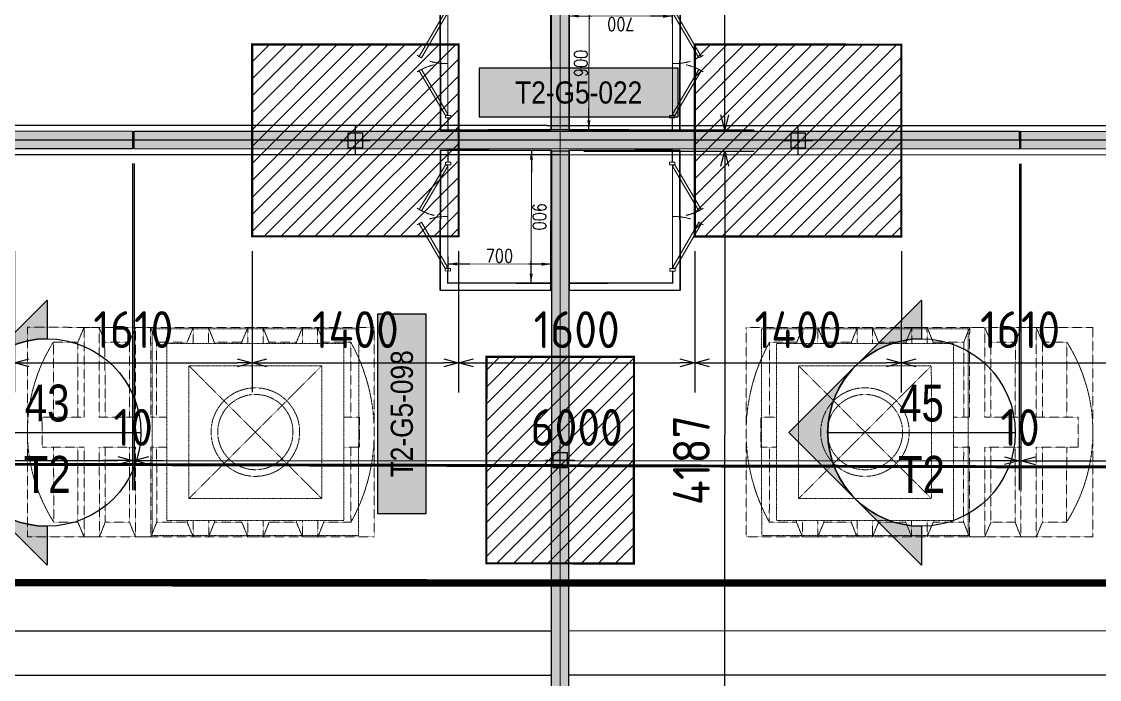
# Model space of a CAD drawing. Header units: centimetres. Extents: x -6122352 to 4157695, y -1694241 to 1947892.
# Drawn here: x 170856 to 178161, y -178435 to -173976 of the extents above; entities that cross this region are included whole.
import ezdxf
from ezdxf.enums import TextEntityAlignment as Align
from ezdxf.xclip import XClip

# ---------------------------------------------------------------- set-up
doc = ezdxf.new("R2010")
doc.units = ezdxf.units.CM
doc.header["$MEASUREMENT"] = 0
doc.header["$XCLIPFRAME"] = 2
doc.header["$PDMODE"] = 66
doc.header["$PDSIZE"] = 100
for name, pattern in [('HIDDEN', [0.375, 0.25, -0.125]), ('LTH-4G-M-XR-GROUND FLOOR PLAN$0$HIDDEN2', [0.1875, 0.125, -0.0625]), ('XR-AR-END-SETTING OUT PLAN$0$23261-XR-AR-SI-GF$0$HIDDEN', [0.375, 0.25, -0.125])]:
    doc.linetypes.add(name, pattern=pattern)
for name, color, linetype in [('00-MI-DIM', 7, 'Continuous'), ('23585-XR-AR-BOUNDARY WALLS AND SETBACKS$0$setback', 7, 'XR-AR-END-SETTING OUT PLAN$0$23261-XR-AR-SI-GF$0$HIDDEN'), ('@MI-FOOTINGS', 7, 'Continuous'), ('@MI-MEP', 7, 'Continuous'), ('@MI-REF LAYER', 7, 'Continuous'), ('@MI-TYPE-02', 6, 'Continuous'), ('A-GLASS HATCH', 7, 'Continuous'), ('B_TH_6', 7, 'Continuous'), ('CTECH-Text 2.5mm', 2, 'Continuous'), ('PANEL-TAGS', 7, 'Continuous'), ('VD-WS-WATER TANK', 7, 'Continuous'), ('XR-AR-MID-SETTING OUT FOR MASTER$0$23585-XR-AR-MID-GROUND FLOOR$0$A-Flor-Strs', 1, 'Continuous')]:
    doc.layers.add(name, color=color, linetype=linetype)
doc.layers.add('08-Compound Wall-2', color=6, linetype='Continuous', lineweight=25, true_color=0xff00ff)
for name, color, linetype, lineweight in [('23585-XR-AR-102-8P-GF$0$A-FLOR-XREF', 8, 'Continuous', 9), ('23585-XR-AR-DAMAC PLOT LIMITS$0$1-Mid units', 41, 'Continuous', 5), ('A-ANNO-TEXT', 3, 'Continuous', 25), ('LTH-4G-M-XR-GROUND FLOOR PLAN$0$1717 X Water Tank Location_5B$0$00 Line 2', 6, 'Continuous', 13), ('ZAT_WALL PANEL', 3, 'Continuous', 30)]:
    doc.layers.add(name, color=color, linetype=linetype, lineweight=lineweight)
doc.layers.add('LTH-4G-M-XR-GROUND FLOOR PLAN$0$PDF_Geometry', color=7, linetype='Continuous', true_color=0xcccccc)
doc.styles.add('Arial Narrow', font='ARIALN.TTF', dxfattribs={"width": 0.95, "height": 500})
doc.styles.add('DIMTEXT', font='romans.shx', dxfattribs={"width": 0.8})
doc.styles.add('PANELTAG_STYLE', font='arial.ttf')
doc.styles.add('Schueco-BEMSTIL', font='isocpeur.ttf', dxfattribs={"width": 0.9})
doc.dimstyles.new('DIM-25', dxfattribs={"dimscale": 25, "dimtxt": 2.5, "dimasz": 2.5, "dimexe": 1.25, "dimexo": 0.625, "dimgap": 1, "dimtad": 1, "dimdec": 0, "dimdsep": 46, "dimtxsty": 'DIMTEXT', "dimblk": 'AROW', "dimcen": 2.5, "dimse1": 1, "dimse2": 1, "dimclrd": 1, "dimclre": 1, "dimclrt": 2, "dimadec": 0, "dimazin": 0, "dimtfac": 1, "dimtdec": 0, "dimtmove": 0, "dimatfit": 3, "dimfxl": 1, "dimarcsym": 0})
doc.dimstyles.new('MI- JWC-TXT-2.5 MM', dxfattribs={"dimscale": 1.5, "dimtxt": 2.5, "dimasz": 1, "dimexe": 2, "dimexo": 1, "dimgap": 1, "dimtad": 1, "dimdec": 0, "dimdsep": 46, "dimtxsty": 'Schueco-BEMSTIL', "dimblk": 'OPEN30', "dimcen": 0, "dimdle": 2, "dimclrd": 140, "dimclre": 8, "dimclrt": 40, "dimadec": 0, "dimazin": 2, "dimtfac": 1, "dimtdec": 0, "dimtix": 1, "dimtmove": 2, "dimatfit": 3, "dimldrblk": 'OPEN', "dimfxl": 2, "dimlwd": -1, "dimlwe": -1, "dimarcsym": 0})

# ---------------------------------------------------------------- blocks, each defined once
blk = doc.blocks.new('23585-XR-AR-BOUNDARY WALLS AND SETBACKS')
at = {"layer": '08-Compound Wall-2'}
for p, q in [((496642.5818, 2768911.8377), (496638.5286, 2768907.4141)), ((496638.3226, 2768907.4854), (496634.3278, 2768903.1255)), ((496638.5286, 2768907.4141), (496634.4752, 2768902.9903))]:
    blk.add_line(p, q, dxfattribs=at)
blk.add_lwpolyline([(496638.3228, 2768907.4855), (496642.4344, 2768911.9729), (496646.4878, 2768916.3967), (496650.5412, 2768920.8205), (496656.6552, 2768927.4929)], dxfattribs=at)
at = {"layer": '23585-XR-AR-BOUNDARY WALLS AND SETBACKS$0$setback', "ltscale": 40, "const_width": 0.05}
blk.add_lwpolyline([(496671.3589, 2768910.0869), (496656.9816, 2768923.2605), (496652.8268, 2768918.7262), (496648.7734, 2768914.3024), (496644.72, 2768909.8786), (496640.6668, 2768905.455), (496636.6134, 2768901.0312), (496632.56, 2768896.6074), (496628.5063, 2768892.1835), (496624.3501, 2768887.6476), (496638.7271, 2768874.4736), (496642.8836, 2768879.0099), (496646.937, 2768883.4336), (496650.9906, 2768887.8575), (496655.044, 2768892.2812), (496659.0974, 2768896.7049), (496663.1508, 2768901.1286), (496667.2042, 2768905.5524), (496671.3589, 2768910.0869)], dxfattribs=at)
blk = doc.blocks.new('A$C9d9485f6')
at = {"layer": 'A-ANNO-TEXT', "rotation": 312.4881850805905}
blk.add_blockref('23585-XR-AR-BOUNDARY WALLS AND SETBACKS', (-2377088.5348, -1504219.2521), dxfattribs=at)
blk = doc.blocks.new('23585-XR-AR-DAMAC PLOT LIMITS')
at = {"layer": '23585-XR-AR-DAMAC PLOT LIMITS$0$1-Mid units', "color": 251, "true_color": 0x636466}
for points in [[(496638.4549, 2768907.4817), (496620.7597, 2768923.6953), (496624.8131, 2768928.1191), (496642.5081, 2768911.9053)], [(496634.4015, 2768903.0579), (496616.7063, 2768919.2715), (496620.7597, 2768923.6953), (496638.4549, 2768907.4817)], [(496638.4549, 2768907.4817), (496642.5081, 2768911.9053), (496660.2033, 2768895.6915), (496656.1499, 2768891.2679)], [(496634.4015, 2768903.0579), (496638.4549, 2768907.4817), (496656.1499, 2768891.2679), (496652.0965, 2768886.8441)]]:
    blk.add_lwpolyline(points, close=True, dxfattribs=at)
blk = doc.blocks.new('A$Cf093b529')
at = {"layer": 'A-ANNO-TEXT'}
blk.add_blockref('23585-XR-AR-DAMAC PLOT LIMITS', (-495391.9901, -2768603.4419), dxfattribs=at)
blk = doc.blocks.new('AROW')
at = {"color": 1, "ltscale": 100}
for p, q in [((0, 0), (-3, 0)), ((0, -1), (0, 1))]:
    blk.add_line(p, q, dxfattribs=at)
blk.add_solid([(-1.28, 0.21), (-1.28, -0.21), (0, 0)], dxfattribs=at)
blk = doc.blocks.new('*D475')
at = {"layer": 'CTECH-Text 2.5mm', "color": 8, "lineweight": -2, "ltscale": 10, "transparency": 16777216}
blk.add_line((0.8246, -0.1346), (0.0246, -0.1346), dxfattribs=at)
at = {"layer": 'Defpoints', "color": 0, "ltscale": 10, "transparency": 16777216}
for p in [(-0.0254, 0), (0.8746, 0), (-0.0254, -0.1346)]:
    blk.add_point(p, dxfattribs=at)
at = {"layer": 'CTECH-Text 2.5mm', "color": 8, "lineweight": -2, "ltscale": 10, "transparency": 16777216, "xscale": 0.05, "yscale": 0.05, "zscale": 0.05, "rotation": 180}
blk.add_blockref('AROW', (-0.0254, -0.1346), dxfattribs=at)
at = {"layer": 'CTECH-Text 2.5mm', "color": 8, "lineweight": -2, "ltscale": 10, "transparency": 16777216, "xscale": 0.05, "yscale": 0.05, "zscale": 0.05}
blk.add_blockref('AROW', (0.8746, -0.1346), dxfattribs=at)
at = {"layer": 'CTECH-Text 2.5mm', "color": 8, "ltscale": 10, "transparency": 16777216, "insert": (0.4246, -0.0796), "char_height": 0.09, "attachment_point": 5, "style": 'DIMTEXT'}
blk.add_mtext('900', dxfattribs=at)
blk = doc.blocks.new('*D474')
at = {"layer": 'CTECH-Text 2.5mm', "color": 8, "lineweight": -2, "ltscale": 10, "transparency": 16777216}
blk.add_line((0.7459, -0.05), (0.7459, -0.65), dxfattribs=at)
at = {"layer": 'Defpoints', "color": 0, "ltscale": 10, "transparency": 16777216}
for p in [(0.8746, 0), (0.7459, -0.7), (0.8746, -0.7)]:
    blk.add_point(p, dxfattribs=at)
at = {"layer": 'CTECH-Text 2.5mm', "color": 8, "lineweight": -2, "ltscale": 10, "transparency": 16777216, "xscale": 0.05, "yscale": 0.05, "zscale": 0.05}
for p, rotation in [((0.7459, 0), 90), ((0.7459, -0.7), 270)]:
    blk.add_blockref('AROW', p, dxfattribs=dict(at, rotation=rotation))
at = {"layer": 'CTECH-Text 2.5mm', "color": 8, "ltscale": 10, "transparency": 16777216, "insert": (0.6909, -0.35), "char_height": 0.09, "attachment_point": 5, "rotation": 90, "style": 'DIMTEXT'}
blk.add_mtext('700', dxfattribs=at)
blk = doc.blocks.new('WT')
at = {"layer": 'VD-WS-WATER TANK', "color": 8, "linetype": 'HIDDEN', "lineweight": 5}
for p, q in [((-1544.6, 709.7), (-1544.6, -710.3)), ((-1544.6, 709.7), (805.4, 709.7)), ((805.4, -710.3), (805.4, 709.7)), ((-1205.2, 610), (-1368.6, 609.7)), ((-1367.6, 100.7), (-1368.6, 609.7)), ((-853.8, 610), (-1019.5, 609.7)), ((-462.5, 610), (-670.5, 610)), ((-92.3, 610), (-279.1, 610)), ((278, 610), (91.1, 609.6)), ((645.8, 610), (461.3, 609.7)), ((646.8, 100.7), (645.8, 610)), ((-1366.3, -610.3), (-1367.2, -101.4)), ((648.2, -610), (647.2, -101.4)), ((-1202.9, -610), (-1366.3, -610.3)), ((-853.8, -610), (-1017.2, -610.3)), ((-462.5, -610), (-668.2, -610)), ((-92.3, -610), (-276.8, -610)), ((278, -610), (93.4, -610.3)), ((648.2, -610), (463.6, -610.3)), ((805.4, -710.3), (-1544.6, -710.3))]:
    blk.add_line(p, q, dxfattribs=at)
at = {"layer": 'VD-WS-WATER TANK', "color": 8, "linetype": 'HIDDEN', "lineweight": 5, "ltscale": 0.2}
for p, q in [((-450, 450, 1.1), (450, -450, -1)), ((450, 450), (-450, -450, 1))]:
    blk.add_line(p, q, dxfattribs=at)
at = {"layer": 'VD-WS-WATER TANK', "color": 8, "linetype": 'HIDDEN', "lineweight": 5}
for points in [[(-1058, 100.7), (-1059, 709.7), (-1161.1, 709.7), (-1202.9, 610), (-1202.9, 100.7)], [(-1161.1, 709.7), (-1161.1, 100.7)], [(-1018.6, 100.7), (-1019.5, 610), (-1059, 709.7)], [(-708.9, 100.7), (-709.9, 709.7), (-812, 709.7), (-853.8, 610), (-853.8, 100.7)], [(-812, 709.7), (-812, 100.7)], [(-669.5, 100.7), (-670.5, 610), (-709.9, 709.7)], [(-318.4, 600), (-318.6, 709.7), (-420.7, 709.7), (-462.5, 610), (-462.5, 600)], [(-420.7, 709.7), (-420.7, 600)], [(-279.1, 600), (-279.1, 610), (-318.6, 709.7)], [(51.8, 600), (51.6, 709.7), (-50.5, 709.7), (-92.3, 610), (-92.3, 600)], [(-50.5, 709.7), (-50.5, 600)], [(91.1, 600), (91.1, 610), (51.6, 709.7)], [(422, 600), (421.8, 709.7), (319.7, 709.7), (278, 610), (278, 600)], [(319.7, 709.7), (319.7, 600)], [(461.3, 600), (461.3, 610), (421.8, 709.7)], [(-1161.1, 100.7), (-1444.6, 100.7), (-1444.6, -101.4), (-1161.1, -101.4)], [(-812, 100.7), (-1058, 100.7)], [(-600, 100.7), (-708.9, 100.7)], [(600, -101.4), (705.4, -101.4), (705.4, 100.7), (600, 100.7)], [(-1202.9, -101.4), (-1202.9, -610), (-1161.1, -710.3), (-1056.7, -710.3), (-1017.2, -610), (-1018.2, -101.4)], [(-1161.1, -101.4), (-1161.1, -710.3)], [(-1056.7, -710.3), (-1057.7, -101.4)], [(-1057.7, -101.4), (-812, -101.4)], [(-853.8, -101.4), (-853.8, -610), (-812, -710.3), (-707.6, -710.3), (-668.2, -610), (-669.1, -101.4)], [(-812, -101.4), (-812, -710.3)], [(-707.6, -710.3), (-708.6, -101.4)], [(-708.6, -101.4), (-600, -101.4)], [(-462.5, -600), (-462.5, -610), (-420.7, -710.3), (-316.2, -710.3), (-276.8, -610), (-276.8, -600)], [(-420.7, -600), (-420.7, -710.3)], [(-316.2, -710.3), (-316.4, -600)], [(-92.3, -600), (-92.3, -610), (-50.5, -710.3), (54, -710.3), (93.4, -610), (93.4, -600)], [(-50.5, -600), (-50.5, -710.3)], [(54, -710.3), (53.8, -600)], [(278, -600), (278, -610), (319.7, -710.3), (424.2, -710.3), (463.6, -610), (463.6, -600)], [(319.7, -600), (319.7, -710.3)], [(424.2, -710.3), (424, -600)]]:
    blk.add_lwpolyline(points, dxfattribs=at)
at = {"layer": 'VD-WS-WATER TANK', "color": 8, "linetype": 'HIDDEN', "lineweight": 5, "ltscale": 0.2}
for points in [[(-700, -700), (700, -700), (700, 700), (-700, 700)], [(-600, -600), (600, -600), (600, 600), (-600, 600)], [(-450, -450), (450, -450), (450, 450), (-450, 450)]]:
    blk.add_lwpolyline(points, close=True, dxfattribs=at)
at = {"layer": 'VD-WS-WATER TANK', "color": 8, "linetype": 'HIDDEN', "lineweight": 5}
for radius in [300, 255]:
    blk.add_circle((0, 0), radius, dxfattribs=at)
for centre, radius, start, end in [((-406.1, 1.5), 1138.5, 147.71236, 212.50564), ((-448.6, -2.1), 1254, 331.0009, 29.21709)]:
    blk.add_arc(centre, radius, start, end, dxfattribs=at)
blk = doc.blocks.new('XR-AR-MID-SETTING OUT FOR MASTER')
at = {"layer": 'XR-AR-MID-SETTING OUT FOR MASTER$0$23585-XR-AR-MID-GROUND FLOOR$0$A-Flor-Strs', "color": 8}
for p, q in [((60.1, 20672.9), (5940, 20672.7)), ((60, 20372.9), (5940, 20372.7))]:
    blk.add_line(p, q, dxfattribs=at)
blk = doc.blocks.new('MID UNIT')
at = {"xscale": 0.001, "yscale": 0.001, "zscale": 0.001}
blk.add_blockref('XR-AR-MID-SETTING OUT FOR MASTER', (0, 0), dxfattribs=at)
blk = doc.blocks.new('TH_6')
at = {"xscale": -1}
blk.add_blockref('MID UNIT', (495826.3054, 2769163.9966), dxfattribs=at)
blk.add_blockref('MID UNIT', (495814.3054, 2769163.9966))
blk = doc.blocks.new('23585-XR-AR-MALDIVE-3$0$TH_6')
at = {"layer": 'B_TH_6', "xscale": 1.000019685734281, "yscale": 1.000019685734281, "zscale": 1.000019685734281}
blk.add_blockref('TH_6', (-9.7602, -54.513), dxfattribs=at)
blk = doc.blocks.new('A$C041ab15c')
at = {"color": 1, "true_color": 0xeb0000, "const_width": 0.008}
blk.add_lwpolyline([(54.3021, -0.0005), (54.3025, -24.0004), (45.1499, -24.0003), (39.1498, -24.0002), (33.1498, -24.0002), (27.1498, -24.0002), (21.1498, -24.0002), (15.1499, -24.0001), (9.1499, -24.0001), (0, -24), (0, 0), (9.15, -0.0002), (15.1501, -0.0002), (21.1501, -0.0002), (27.1498, -0.0002), (33.1498, -0.0002), (39.1498, -0.0002), (45.1499, -0.0003)], close=True, dxfattribs=at)
blk = doc.blocks.new('A$C501b3e2d')
at = {"color": 1, "true_color": 0xeb0000, "const_width": 0.008}
blk.add_lwpolyline([(54.3021, -0.0001), (54.3021, -24), (45.1521, -24.0001), (39.1521, -24.0002), (33.1521, -24.0002), (27.1522, -24.0001), (21.1522, -24.0002), (15.152, -24), (9.152, -24.0001), (-0.0006, -24.0001), (0, 0), (9.1522, -0.0001), (15.1523, -0.0002), (21.1523, -0.0002), (27.1523, -0.0001), (33.152, -0.0001), (39.1521, 0), (45.1521, 0)], close=True, dxfattribs=at)
blk = doc.blocks.new('T2-FOOTING PLAN')
at = {"layer": '@MI-FOOTINGS', "transparency": 33554679}
h = blk.add_hatch(dxfattribs=at)
h.set_pattern_fill('ANSI31', color=8, scale=650)
h.paths.add_polyline_path([(-700, 650), (700, 650), (700, -650), (-700, -650)])
at = {"layer": '@MI-FOOTINGS', "color": 160, "true_color": 0x3340f0, "const_width": 15}
blk.add_lwpolyline([(-700, 650), (700, 650), (700, -650), (-700, -650)], close=True, dxfattribs=at)
at = {"layer": '@MI-FOOTINGS', "color": 30}
blk.add_point((0, 0), dxfattribs=at)
blk = doc.blocks.new('_Open30')
at = {"color": 0, "linetype": 'ByBlock', "lineweight": -2}
for p, q in [((-1, 0.268), (0, 0)), ((0, 0), (-1, -0.268)), ((0, 0), (-1, 0))]:
    blk.add_line(p, q, dxfattribs=at)
blk = doc.blocks.new('*D936')
at = {"layer": '00-MI-DIM', "color": 8, "transparency": 16777216}
for p, q in [((170808.7, -175531.1), (170808.5, -176488.2)), ((172418.3, -175531.3), (172418.1, -176488.5))]:
    blk.add_line(p, q, dxfattribs=at)
at = {"layer": '00-MI-DIM', "color": 140, "transparency": 16777216}
blk.add_line((170908.6, -176288.3), (172318.1, -176288.5), dxfattribs=at)
at = {"layer": 'Defpoints', "color": 0, "transparency": 16777216}
for p in [(170808.7, -175431.1), (172418.3, -175431.3), (172418.1, -176288.5)]:
    blk.add_point(p, dxfattribs=at)
at = {"layer": '00-MI-DIM', "color": 140, "transparency": 16777216, "xscale": 100, "yscale": 100, "zscale": 100}
for p, rotation in [((170808.6, -176288.2), 179.9898439714545), ((172418.1, -176288.5), 359.9898439714545)]:
    blk.add_blockref('_Open30', p, dxfattribs=dict(at, rotation=rotation))
at = {"layer": '00-MI-DIM', "color": 40, "transparency": 16777216, "insert": (171613.4, -176063.4), "char_height": 250, "attachment_point": 5, "rotation": 359.98984, "style": 'Schueco-BEMSTIL'}
blk.add_mtext('1610', dxfattribs=at)
blk = doc.blocks.new('_Open')
at = {"color": 0, "linetype": 'ByBlock', "lineweight": -2}
for p, q in [((-1, 0.2), (0, 0)), ((-1, -0.2), (0, 0)), ((0, 0), (-1, 0))]:
    blk.add_line(p, q, dxfattribs=at)
blk = doc.blocks.new('*D937')
at = {"layer": '00-MI-DIM', "color": 8, "transparency": 16777216}
for p, q in [((172418.3, -175531.3), (172418.1, -176488.5)), ((173818.3, -175531.6), (173818.1, -176488.8))]:
    blk.add_line(p, q, dxfattribs=at)
at = {"layer": '00-MI-DIM', "color": 140, "transparency": 16777216}
blk.add_line((172518.1, -176288.5), (173718.1, -176288.8), dxfattribs=at)
at = {"layer": 'Defpoints', "color": 0, "transparency": 16777216}
for p in [(172418.3, -175431.3), (173818.3, -175431.6), (173818.1, -176288.8)]:
    blk.add_point(p, dxfattribs=at)
at = {"layer": '00-MI-DIM', "color": 140, "transparency": 16777216, "xscale": 100, "yscale": 100, "zscale": 100}
for p, rotation in [((172418.1, -176288.5), 179.9898439714545), ((173818.1, -176288.8), 359.9898439714545)]:
    blk.add_blockref('_Open30', p, dxfattribs=dict(at, rotation=rotation))
at = {"layer": '00-MI-DIM', "color": 40, "transparency": 16777216, "insert": (173118.2, -176063.6), "char_height": 250, "attachment_point": 5, "rotation": 359.98984, "style": 'Schueco-BEMSTIL'}
blk.add_mtext('1400', dxfattribs=at)
blk = doc.blocks.new('*D938')
at = {"layer": '00-MI-DIM', "color": 8, "transparency": 16777216}
for p, q in [((173818.3, -175531.6), (173818.1, -176488.8)), ((175418.3, -175531.8), (175418.1, -176489.1))]:
    blk.add_line(p, q, dxfattribs=at)
at = {"layer": '00-MI-DIM', "color": 140, "transparency": 16777216}
blk.add_line((173918.1, -176288.8), (175318.1, -176289), dxfattribs=at)
at = {"layer": 'Defpoints', "color": 0, "transparency": 16777216}
for p in [(173818.3, -175431.6), (175418.3, -175431.8), (175418.1, -176289.1)]:
    blk.add_point(p, dxfattribs=at)
at = {"layer": '00-MI-DIM', "color": 140, "transparency": 16777216, "xscale": 100, "yscale": 100, "zscale": 100}
for p, rotation in [((173818.1, -176288.8), 179.9898439714545), ((175418.1, -176289.1), 359.9898439714545)]:
    blk.add_blockref('_Open30', p, dxfattribs=dict(at, rotation=rotation))
at = {"layer": '00-MI-DIM', "color": 40, "transparency": 16777216, "insert": (174618.2, -176063.9), "char_height": 250, "attachment_point": 5, "rotation": 359.98984, "style": 'Schueco-BEMSTIL'}
blk.add_mtext('1600', dxfattribs=at)
blk = doc.blocks.new('*D939')
at = {"layer": '00-MI-DIM', "color": 8, "transparency": 16777216}
for p, q in [((175418.3, -175531.8), (175418.1, -176489.1)), ((176818.3, -175532.1), (176818.1, -176489.3))]:
    blk.add_line(p, q, dxfattribs=at)
at = {"layer": '00-MI-DIM', "color": 140, "transparency": 16777216}
blk.add_line((175518.1, -176289.1), (176718.1, -176289.3), dxfattribs=at)
at = {"layer": 'Defpoints', "color": 0, "transparency": 16777216}
for p in [(175418.3, -175431.8), (176818.3, -175432.1), (176818.1, -176289.3)]:
    blk.add_point(p, dxfattribs=at)
at = {"layer": '00-MI-DIM', "color": 140, "transparency": 16777216, "xscale": 100, "yscale": 100, "zscale": 100}
for p, rotation in [((175418.1, -176289.1), 179.9898439714545), ((176818.1, -176289.3), 359.9898439714545)]:
    blk.add_blockref('_Open30', p, dxfattribs=dict(at, rotation=rotation))
at = {"layer": '00-MI-DIM', "color": 40, "transparency": 16777216, "insert": (176118.2, -176064.2), "char_height": 250, "attachment_point": 5, "rotation": 359.98984, "style": 'Schueco-BEMSTIL'}
blk.add_mtext('1400', dxfattribs=at)
blk = doc.blocks.new('*D940')
at = {"layer": '00-MI-DIM', "color": 8, "transparency": 16777216}
for p, q in [((176818.3, -175532.1), (176818.1, -176489.3)), ((178427.8, -175532.3), (178427.7, -176489.6))]:
    blk.add_line(p, q, dxfattribs=at)
at = {"layer": '00-MI-DIM', "color": 140, "transparency": 16777216}
blk.add_line((176918.1, -176289.3), (178327.7, -176289.6), dxfattribs=at)
at = {"layer": 'Defpoints', "color": 0, "transparency": 16777216}
for p in [(176818.3, -175432.1), (178427.8, -175432.3), (178427.7, -176289.6)]:
    blk.add_point(p, dxfattribs=at)
at = {"layer": '00-MI-DIM', "color": 140, "transparency": 16777216, "xscale": 100, "yscale": 100, "zscale": 100}
for p, rotation in [((176818.1, -176289.3), 179.9898439714545), ((178427.7, -176289.6), 359.9898439714545)]:
    blk.add_blockref('_Open30', p, dxfattribs=dict(at, rotation=rotation))
at = {"layer": '00-MI-DIM', "color": 40, "transparency": 16777216, "insert": (177623, -176064.4), "char_height": 250, "attachment_point": 5, "rotation": 359.98984, "style": 'Schueco-BEMSTIL'}
blk.add_mtext('1610', dxfattribs=at)
blk = doc.blocks.new('*D963')
at = {"layer": '@MI-TYPE-02', "color": 8, "transparency": 16777216}
for p, q in [((165609.1, -174937.4), (165608.7, -177150)), ((171608.6, -174938.6), (171608.2, -177151.1))]:
    blk.add_line(p, q, dxfattribs=at)
at = {"layer": '@MI-TYPE-02', "color": 140, "transparency": 16777216}
blk.add_line((165708.7, -176950), (171508.3, -176951.1), dxfattribs=at)
at = {"layer": 'Defpoints', "color": 0, "transparency": 16777216}
for p in [(165609.1, -174837.4), (171608.6, -174838.6), (171608.3, -176951.1)]:
    blk.add_point(p, dxfattribs=at)
at = {"layer": '@MI-TYPE-02', "color": 140, "transparency": 16777216, "xscale": 100, "yscale": 100, "zscale": 100}
for p, rotation in [((165608.7, -176950), 179.9898439714545), ((171608.3, -176951.1), 359.9898439714545)]:
    blk.add_blockref('_Open30', p, dxfattribs=dict(at, rotation=rotation))
at = {"layer": '@MI-TYPE-02', "color": 40, "transparency": 16777216, "insert": (168608.5, -176725.5), "char_height": 250, "attachment_point": 5, "rotation": 359.98984, "style": 'Schueco-BEMSTIL'}
blk.add_mtext('6000', dxfattribs=at)
blk = doc.blocks.new('*D964')
at = {"layer": '@MI-TYPE-02', "color": 8, "transparency": 16777216}
for p, q in [((171608.6, -174938.6), (171608.2, -177151.1)), ((171618.6, -174938.5), (171618.2, -177151.1))]:
    blk.add_line(p, q, dxfattribs=at)
at = {"layer": '@MI-TYPE-02', "color": 140, "transparency": 16777216}
for p, q in [((171508.3, -176951.1), (171408.3, -176951)), ((171608.3, -176951.1), (171618.3, -176951.1)), ((171718.3, -176951.1), (171818.3, -176951.1))]:
    blk.add_line(p, q, dxfattribs=at)
at = {"layer": 'Defpoints', "color": 0, "transparency": 16777216}
for p in [(171608.6, -174838.6), (171618.6, -174838.5), (171618.3, -176951.1)]:
    blk.add_point(p, dxfattribs=at)
at = {"layer": '@MI-TYPE-02', "color": 140, "transparency": 16777216, "xscale": 100, "yscale": 100, "zscale": 100}
for p, rotation in [((171608.3, -176951.1), 359.9898439714545), ((171618.3, -176951.1), 179.9898439714545)]:
    blk.add_blockref('_Open30', p, dxfattribs=dict(at, rotation=rotation))
at = {"layer": '@MI-TYPE-02', "color": 40, "transparency": 16777216, "insert": (171613.3, -176726.1), "char_height": 250, "attachment_point": 5, "rotation": 359.98984, "style": 'Schueco-BEMSTIL'}
blk.add_mtext('10', dxfattribs=at)
blk = doc.blocks.new('*D965')
at = {"layer": '@MI-TYPE-02', "color": 8, "transparency": 16777216}
for p, q in [((171618.6, -174938.5), (171618.2, -177151.1)), ((177618.2, -174939.6), (177617.8, -177152.1))]:
    blk.add_line(p, q, dxfattribs=at)
at = {"layer": '@MI-TYPE-02', "color": 140, "transparency": 16777216}
blk.add_line((171718.3, -176951.1), (177517.8, -176952.1), dxfattribs=at)
at = {"layer": 'Defpoints', "color": 0, "transparency": 16777216}
for p in [(171618.6, -174838.5), (177618.2, -174839.6), (177617.8, -176952.1)]:
    blk.add_point(p, dxfattribs=at)
at = {"layer": '@MI-TYPE-02', "color": 140, "transparency": 16777216, "xscale": 100, "yscale": 100, "zscale": 100}
for p, rotation in [((171618.3, -176951.1), 179.9898439714545), ((177617.8, -176952.1), 359.9898439714545)]:
    blk.add_blockref('_Open30', p, dxfattribs=dict(at, rotation=rotation))
at = {"layer": '@MI-TYPE-02', "color": 40, "transparency": 16777216, "insert": (174618.1, -176726.6), "char_height": 250, "attachment_point": 5, "rotation": 359.98984, "style": 'Schueco-BEMSTIL'}
blk.add_mtext('6000', dxfattribs=at)
blk = doc.blocks.new('*D966')
at = {"layer": '@MI-TYPE-02', "color": 8, "transparency": 16777216}
for p, q in [((177618.2, -174939.6), (177617.8, -177152.1)), ((177628.2, -174939.5), (177627.8, -177152.1))]:
    blk.add_line(p, q, dxfattribs=at)
at = {"layer": '@MI-TYPE-02', "color": 140, "transparency": 16777216}
for p, q in [((177517.8, -176952.1), (177417.8, -176952.1)), ((177617.8, -176952.1), (177627.8, -176952.1)), ((177727.8, -176952.2), (177827.8, -176952.2))]:
    blk.add_line(p, q, dxfattribs=at)
at = {"layer": 'Defpoints', "color": 0, "transparency": 16777216}
for p in [(177618.2, -174839.6), (177628.2, -174839.5), (177627.8, -176952.1)]:
    blk.add_point(p, dxfattribs=at)
at = {"layer": '@MI-TYPE-02', "color": 140, "transparency": 16777216, "xscale": 100, "yscale": 100, "zscale": 100}
for p, rotation in [((177617.8, -176952.1), 359.9898439714545), ((177627.8, -176952.1), 179.9898439714545)]:
    blk.add_blockref('_Open30', p, dxfattribs=dict(at, rotation=rotation))
at = {"layer": '@MI-TYPE-02', "color": 40, "transparency": 16777216, "insert": (177622.9, -176727.1), "char_height": 250, "attachment_point": 5, "rotation": 359.98984, "style": 'Schueco-BEMSTIL'}
blk.add_mtext('10', dxfattribs=at)
blk = doc.blocks.new('*D967')
at = {"layer": '@MI-TYPE-02', "color": 8, "transparency": 16777216}
for p, q in [((177628.2, -174939.5), (177627.8, -177152.1)), ((183627.8, -174940.6), (183627.4, -177153.2))]:
    blk.add_line(p, q, dxfattribs=at)
at = {"layer": '@MI-TYPE-02', "color": 140, "transparency": 16777216}
blk.add_line((177727.8, -176952.2), (183527.4, -176953.2), dxfattribs=at)
at = {"layer": 'Defpoints', "color": 0, "transparency": 16777216}
for p in [(177628.2, -174839.5), (183627.8, -174840.6), (183627.4, -176953.2)]:
    blk.add_point(p, dxfattribs=at)
at = {"layer": '@MI-TYPE-02', "color": 140, "transparency": 16777216, "xscale": 100, "yscale": 100, "zscale": 100}
for p, rotation in [((177627.8, -176952.1), 179.9898439714545), ((183627.4, -176953.2), 359.9898439714545)]:
    blk.add_blockref('_Open30', p, dxfattribs=dict(at, rotation=rotation))
at = {"layer": '@MI-TYPE-02', "color": 40, "transparency": 16777216, "insert": (180627.7, -176727.7), "char_height": 250, "attachment_point": 5, "rotation": 359.98984, "style": 'Schueco-BEMSTIL'}
blk.add_mtext('6000', dxfattribs=at)
blk = doc.blocks.new('PANELTAG')
at = {"layer": 'PANEL-TAGS', "color": 1}
blk.add_lwpolyline([(-13.5, -3.3), (13.5, -3.3), (13.5, 3.3), (-13.5, 3.3)], close=True, dxfattribs=at)
at = {"layer": 'PANEL-TAGS', "color": 40, "true_color": 0xffd700}
blk.add_solid([(-13.5, -3.3), (13.5, -3.3), (-13.5, 3.3), (13.5, 3.3)], dxfattribs=at)
at = {"layer": 'PANEL-TAGS', "color": 5, "style": 'PANELTAG_STYLE', "width": 0.85}
blk.add_attdef('TAGNO', text='', height=3, dxfattribs=at).set_placement((0, 0), align=Align.MIDDLE)
blk = doc.blocks.new('*D3009')
at = {"layer": '@MI-TYPE-02', "color": 8, "transparency": 16777216}
for p, q in [((18160.9, 4254.3), (19314.9, 4254.3)), ((18160.2, 67.1), (19314.9, 67.1))]:
    blk.add_line(p, q, dxfattribs=at)
at = {"layer": '@MI-TYPE-02', "color": 140, "transparency": 16777216}
blk.add_line((19114.9, 167.1), (19114.9, 4154.3), dxfattribs=at)
at = {"layer": 'Defpoints', "color": 0, "transparency": 16777216}
for p in [(18060.9, 4254.3), (19114.9, 4254.3), (18060.2, 67.1)]:
    blk.add_point(p, dxfattribs=at)
at = {"layer": '@MI-TYPE-02', "color": 140, "transparency": 16777216, "xscale": 100, "yscale": 100, "zscale": 100}
for p, rotation in [((19114.9, 4254.3), 90), ((19114.9, 67.1), 270)]:
    blk.add_blockref('_Open30', p, dxfattribs=dict(at, rotation=rotation))
at = {"layer": '@MI-TYPE-02', "color": 40, "transparency": 16777216, "insert": (18889.9, 2160.7), "char_height": 250, "attachment_point": 5, "rotation": 90, "style": 'Schueco-BEMSTIL'}
blk.add_mtext('4187', dxfattribs=at)
blk = doc.blocks.new('*D3010')
at = {"layer": '@MI-TYPE-02', "color": 8, "transparency": 16777216}
for p, q in [((18160.1, -78.2), (19314.8, -78.6)), ((18159.5, -4265.4), (19313.5, -4265.8))]:
    blk.add_line(p, q, dxfattribs=at)
at = {"layer": '@MI-TYPE-02', "color": 140, "transparency": 16777216}
blk.add_line((19114.8, -178.6), (19113.5, -4165.7), dxfattribs=at)
at = {"layer": 'Defpoints', "color": 0, "transparency": 16777216}
for p in [(18060.1, -78.2), (18059.5, -4265.4), (19113.5, -4265.7)]:
    blk.add_point(p, dxfattribs=at)
at = {"layer": '@MI-TYPE-02', "color": 140, "transparency": 16777216, "xscale": 100, "yscale": 100, "zscale": 100}
for p, rotation in [((19114.8, -78.6), 89.98108695238069), ((19113.5, -4265.7), 269.9810869523807)]:
    blk.add_blockref('_Open30', p, dxfattribs=dict(at, rotation=rotation))
at = {"layer": '@MI-TYPE-02', "color": 40, "transparency": 16777216, "insert": (18889.2, -2172.1), "char_height": 250, "attachment_point": 5, "rotation": 89.98109, "style": 'Schueco-BEMSTIL'}
blk.add_mtext('4187', dxfattribs=at)
blk = doc.blocks.new('T2-SINGLE FOOTING')
at = {"layer": '@MI-FOOTINGS', "transparency": 33554679}
h = blk.add_hatch(dxfattribs=at)
h.set_pattern_fill('ANSI31', color=8, scale=650)
h.paths.add_polyline_path([(-700, 500), (700, 500), (700, -500), (-700, -500)])
at = {"layer": '@MI-FOOTINGS', "color": 62, "const_width": 15}
blk.add_lwpolyline([(-700, 500), (700, 500), (700, -500), (-700, -500)], close=True, dxfattribs=at)
at = {"layer": '@MI-FOOTINGS', "color": 30}
blk.add_point((0, 0), dxfattribs=at)
blk = doc.blocks.new('*U3659')
h = blk.add_hatch(color=94)
edge = h.paths.add_edge_path()
edge.add_line((0, -6.35), (0, -8.98))
edge.add_line((0, -8.98), (-8.98, 0))
edge.add_line((-8.98, 0), (0, 8.98))
edge.add_line((0, 8.98), (0, 6.35))
edge.add_arc((0, 0), 6.35, 90, 270)
at = {"color": 94}
blk.add_line((-6.35, 0), (6.35, 0), dxfattribs=at)
blk.add_lwpolyline([(0, -6.35), (0, -8.98), (-8.98, 0), (0, 8.98), (0, 6.35, 1)], format="xyb", close=True, dxfattribs=at)
blk.add_lwpolyline([(-4.49, 4.49, 0.414214), (-4.49, -4.49), (-8.98, 0), (-4.49, 4.49)], format="xyb", close=True)
blk.add_circle((0, 0), 6.35, dxfattribs=at)
at = {"style": 'Arial Narrow', "width": 0.95, "flags": 8}
blk.add_attdef('VIEWNUMBER', text='', height=2.5, dxfattribs=at).set_placement((0, 0), align=Align.BOTTOM_CENTER)
blk.add_attdef('SHEETNUMBER', text='', height=2.5, dxfattribs=at).set_placement((0, -1.588), align=Align.TOP_CENTER)
blk = doc.blocks.new('A$C3dfd7553')
at = {"layer": 'LTH-4G-M-XR-GROUND FLOOR PLAN$0$1717 X Water Tank Location_5B$0$00 Line 2', "color": 8, "linetype": 'Continuous', "elevation": 0}
blk.add_lwpolyline([(0.0563, -0.7, 0.01, 0.01, 0), (-0.0254, -0.7, 0.01, 0.01, 0), (-0.0254, 0, 0.01, 0.01, 0), (0.8746, 0, 0.01, 0.01, 0), (0.8746, -0.7, 0.01, 0.01, 0), (0.7937, -0.7, 0, 0, 0)], format="xyseb", dxfattribs=at)
at = {"layer": 'LTH-4G-M-XR-GROUND FLOOR PLAN$0$PDF_Geometry', "color": 8, "lineweight": 5, "elevation": 0}
for points in [[(0.0734, -0.7172), (0.0734, -0.6813), (0.0563, -0.6813), (0.0563, -0.7172)], [(0.3766, -0.8952), (0.386, -0.8796), (0.0828, -0.7016), (0.0734, -0.7172)], [(0.4734, -0.8952), (0.464, -0.8796), (0.7672, -0.7016), (0.7766, -0.7172)], [(0.7766, -0.7172), (0.7766, -0.6813), (0.7937, -0.6813), (0.7937, -0.7172)]]:
    blk.add_lwpolyline(points, close=True, dxfattribs=at)
blk.add_lwpolyline([(0.7766, -0.7), (0.0734, -0.7)], dxfattribs=at)
at = {"layer": 'LTH-4G-M-XR-GROUND FLOOR PLAN$0$PDF_Geometry', "color": 8, "linetype": 'LTH-4G-M-XR-GROUND FLOOR PLAN$0$HIDDEN2', "lineweight": 5}
for centre, start, end in [((0.0734, -0.7172), 327.14069, 2.80213), ((0.7766, -0.7172), 177.19787, 212.85931)]:
    blk.add_arc(centre, 0.3516, start, end, dxfattribs=at)
at = {"layer": 'ZAT_WALL PANEL', "color": 1, "elevation": 0}
blk.add_lwpolyline([(-0.0254, -0.75), (-0.0254, 0), (0.9246, 0), (0.9246, -0.75), (-0.0254, -0.75)], dxfattribs=at)
at = {"layer": 'CTECH-Text 2.5mm', "color": 8, "ltscale": 10}
dim = blk.add_linear_dim(base=(-0.0254, -0.1346), p1=(0.8746, 0), p2=(-0.0254, 0), dimstyle='DIM-25', override={"dimscale": 1, "dimtxt": 0.09, "dimasz": 0.05, "dimgap": 0.01, "dimlfac": 1000, "dimclrd": 8, "dimclre": 8, "dimclrt": 8}, dxfattribs=at)
dim.commit()
dim.dimension.update_dxf_attribs({"geometry": '*D475', "text_midpoint": (0.4246, -0.0796)})
dim = blk.add_linear_dim(base=(0.7459, -0.7), p1=(0.8746, 0), p2=(0.8746, -0.7), angle=90, dimstyle='DIM-25', override={"dimscale": 1, "dimtxt": 0.09, "dimasz": 0.05, "dimgap": 0.01, "dimlfac": 1000, "dimclrd": 8, "dimclre": 8, "dimclrt": 8}, dxfattribs=at)
dim.commit()
dim.dimension.update_dxf_attribs({"geometry": '*D474', "text_midpoint": (0.6909, -0.35)})
blk = doc.blocks.new('23585-XR-AR-MID-ANNO-GF')
at = {"xscale": 1000, "yscale": 1000, "zscale": 1000, "rotation": 269.8774601641335}
blk.add_blockref('A$C3dfd7553', (5900.3, 23874.6, 0), dxfattribs=at)
at = {"layer": 'VD-WS-WATER TANK', "ltscale": 100, "rotation": 359.9969187736403}
blk.add_blockref('WT', (3895.2, 21990.4), dxfattribs=at)
blk = doc.blocks.new('A$C711b571c')
at = {"color": 1, "true_color": 0xeb0000, "const_width": 0.008}
blk.add_lwpolyline([(54.3021, -0.0005), (54.3025, -24.0004), (45.1499, -24.0003), (39.1498, -24.0002), (33.1498, -24.0002), (27.1498, -24.0002), (21.1498, -24.0002), (15.1499, -24.0001), (9.1499, -24.0001), (0, -24), (0, 0), (9.15, -0.0002), (15.1501, -0.0002), (21.1501, -0.0002), (27.1498, -0.0002), (33.1498, -0.0002), (39.1498, -0.0002), (45.1499, -0.0003)], close=True, dxfattribs=at)
at = {"layer": '23585-XR-AR-102-8P-GF$0$A-FLOR-XREF', "zscale": 0.001}
for p, xscale, yscale, rotation in [((21.1898, -23.9703), 0.001, 0.001, 359.9999999999999), ((33.1186, -23.9683), -0.001000000000000001, 0.001000000000000001, 0.01981388495083628)]:
    blk.add_blockref('23585-XR-AR-MID-ANNO-GF', p, dxfattribs=dict(at, xscale=xscale, yscale=yscale, rotation=rotation))
blk = doc.blocks.new('A$Cdfac6afe')
at = {"color": 1, "true_color": 0xeb0000, "const_width": 0.008}
blk.add_lwpolyline([(54.3021, -0.0001), (54.3021, -24), (45.1521, -24.0001), (39.1521, -24.0002), (33.1521, -24.0002), (27.1522, -24.0001), (21.1522, -24.0002), (15.152, -24), (9.152, -24.0001), (-0.0006, -24.0001), (0, 0), (9.1522, -0.0001), (15.1523, -0.0002), (21.1523, -0.0002), (27.1523, -0.0001), (33.152, -0.0001), (39.1521, 0), (45.1521, 0)], close=True, dxfattribs=at)
at = {"layer": '23585-XR-AR-102-8P-GF$0$A-FLOR-XREF', "xscale": 0.001, "yscale": 0.001, "zscale": 0.001}
blk.add_blockref('23585-XR-AR-MID-ANNO-GF', (21.1917, -23.9698), dxfattribs=at)
at = {"layer": '23585-XR-AR-102-8P-GF$0$A-FLOR-XREF', "xscale": -0.001000000000000002, "yscale": 0.001, "zscale": 0.001, "rotation": 0.01981388495083627}
blk.add_blockref('23585-XR-AR-MID-ANNO-GF', (33.1206, -23.9678), dxfattribs=at)
blk = doc.blocks.new('G8-partition walls')
at = {"layer": 'A-GLASS HATCH'}
h = blk.add_hatch(color=6, dxfattribs=at)
h.dxf.hatch_style = 1
h.paths.add_polyline_path([(17940.2, 67.2), (17940.9, 4254.3), (18060.9, 4254.3), (18060.2, 67.1)])
h = blk.add_hatch(color=6, dxfattribs=at)
h.dxf.hatch_style = 1
h.paths.add_polyline_path([(17940.1, -78.2), (17939.5, -4265.4), (18059.5, -4265.4), (18060.1, -78.2)])
at = {"layer": '@MI-TYPE-02', "color": 6}
for points in [[(17940.2, 67.2), (17940.9, 4254.3), (18060.9, 4254.3), (18060.2, 67.1)], [(17940.1, -78.2), (17939.5, -4265.4), (18059.5, -4265.4), (18060.1, -78.2)]]:
    blk.add_lwpolyline(points, close=True, dxfattribs=at)
at = {"layer": '@MI-FOOTINGS', "xscale": -1, "rotation": 89.98108695186909}
blk.add_blockref('T2-SINGLE FOOTING', (17999.8, -2171.8), dxfattribs=at)
at = {"layer": '@MI-TYPE-02'}
for base, p1, p2, angle, picture, middle in [((19114.9, 4254.3), (18060.2, 67.1), (18060.9, 4254.3), 90, '*D3009', (18889.9, 2160.7)), ((19113.5, -4265.7), (18060.1, -78.2), (18059.5, -4265.4), 269.98109, '*D3010', (18889.2, -2172.1))]:
    dim = blk.add_linear_dim(base=base, p1=p1, p2=p2, angle=angle, dimstyle='MI- JWC-TXT-2.5 MM', dxfattribs=at)
    dim.commit()
    dim.dimension.update_dxf_attribs({"geometry": picture, "text_midpoint": middle})

msp = doc.modelspace()

# ---------------------------------------------------------------- block references
at = {"layer": '@MI-MEP', "color": 10, "xscale": 1000, "yscale": 1000, "zscale": 1000}
for name, p, rotation in [('A$C711b571c', (201656.25006, -174783.93907), 179.9905626783327), ('A$Cdfac6afe', (147354.14629, -174774.37532), 359.9900285576007)]:
    msp.add_blockref(name, p, dxfattribs=dict(at, rotation=rotation))
at = {"layer": '@MI-REF LAYER', "xscale": 1000, "yscale": 1000, "zscale": 1000}
msp.add_blockref('A$C9d9485f6', (-23958.95046, 48155.57226), dxfattribs=at)
at = {"layer": '@MI-REF LAYER', "xscale": 1000, "yscale": 1000, "zscale": 1000, "rotation": 312.4882903633292}
msp.add_blockref('A$Cf093b529', (-891608.73293, 539022.72011), dxfattribs=at)
at = {"layer": '@MI-REF LAYER', "color": 10, "xscale": 1000, "yscale": 1000, "zscale": 1000, "rotation": 179.9893265042863}
msp.add_blockref('A$C041ab15c', (201656.16472, -174783.93905), dxfattribs=at)
at = {"layer": 'PANEL-TAGS'}
ref = msp.add_blockref('PANELTAG', (174631.77511, -174456.55449), dxfattribs=dict(at, xscale=50, yscale=50, zscale=50))
ref.add_attrib('TAGNO', 'T2-G5-022', dxfattribs={"color": 5, "height": 150, "style": 'PANELTAG_STYLE', "width": 0.85}).set_placement((174631.77511, -174456.55449), align=Align.MIDDLE_CENTER)

# ---------------------------------------------------------------- next in the draw order: block references
at = {"layer": '@MI-REF LAYER'}
ref = msp.add_blockref('23585-XR-AR-MALDIVE-3$0$TH_6', (-496138576.62267, -2769274498.80078), dxfattribs=dict(at, xscale=1000, yscale=1000, zscale=1000, rotation=359.9898040391973))
XClip(ref).set_block_clipping_path([(495847.3922300867, 2769163.9971941216), (495847.3954318895, 2769187.9363115961), (495838.3167611042, 2769187.8964212337), (495832.3167583013, 2769187.8963837423), (495826.3167534692, 2769187.8963462515), (495820.3170314135, 2769187.8962964136), (495814.3170263742, 2769187.8962589232), (495808.3170215406, 2769187.8962214305), (495802.3168791363, 2769187.8963313992), (495793.3616038712, 2769187.9364081295), (495793.3508954707, 2769163.9970798781)])

# ---------------------------------------------------------------- next in the draw order: hatches: boundary and pattern name
at = {"layer": '@MI-TYPE-02'}
h = msp.add_hatch(color=256, dxfattribs=at)
h.dxf.hatch_style = 1
h.paths.add_polyline_path([(195656.46917, -174722.78744), (201656.04017, -174723.93945), (201656.46646, -174843.93869), (195656.89546, -174842.78668)])
h.paths.add_polyline_path([(189646.90395, -174721.63097), (195646.47494, -174722.78298), (195646.90124, -174842.78222), (189647.33024, -174841.63022)])
h.paths.add_polyline_path([(183637.33892, -174720.53257), (189636.90992, -174721.68458), (189637.33622, -174841.68382), (183637.76522, -174840.53182)])
h.paths.add_polyline_path([(177627.77413, -174719.49816), (183627.34513, -174720.65017), (183627.77142, -174840.64941), (177628.20042, -174839.4974)])
h.paths.add_polyline_path([(171618.20936, -174718.46967), (177617.78036, -174719.62168), (177618.20665, -174839.62092), (171618.63565, -174838.46892)])
h.paths.add_polyline_path([(165608.64459, -174717.44168), (171608.21559, -174718.59369), (171608.64188, -174838.59293), (165609.07088, -174837.44093)])
h.paths.add_polyline_path([(159599.0826, -174717.19691), (165598.6536, -174718.34892), (165599.07989, -174838.34816), (159599.50889, -174837.19616)])
h.paths.add_polyline_path([(153589.52013, -174716.81737), (159589.09113, -174717.96938), (159589.51742, -174837.96862), (153589.94642, -174836.81661)])
h.paths.add_polyline_path([(147483.92888, -174713.38439), (153579.52013, -174716.8156), (153579.94642, -174836.81484), (147484.35517, -174833.38363)])

# ---------------------------------------------------------------- next in the draw order: linework, layer by layer
at = {"layer": '@MI-REF LAYER', "color": 1, "const_width": 20}
msp.add_lwpolyline([(147598.36991, -174805.32136), (150146.95894, -176920.1276), (169966.40068, -176974.43699), (169956.37208, -179941.56004), (169966.40068, -176974.43699), (198741.16726, -177044.2864), (201591.94638, -174810.28727)], dxfattribs=at)
at = {"layer": '@MI-TYPE-02'}
for points in [[(165608.64459, -174717.44168), (171608.21559, -174718.59369), (171608.64188, -174838.59293), (165609.07088, -174837.44093)], [(171618.20936, -174718.46967), (177617.78036, -174719.62168), (177618.20665, -174839.62092), (171618.63565, -174838.46892)], [(177627.77413, -174719.49816), (183627.34513, -174720.65017), (183627.77142, -174840.64941), (177628.20042, -174839.4974)]]:
    msp.add_lwpolyline(points, close=True, dxfattribs=at)

# ---------------------------------------------------------------- next in the draw order: block references
at = {"layer": '00-MI-DIM'}
ref = msp.add_blockref('*U3659', (171029.78794, -176761.06037, 0), dxfattribs=dict(at, xscale=100, yscale=100, zscale=100))
ref.add_attrib('VIEWNUMBER', '43', dxfattribs={"layer": '0', "height": 250, "style": 'Arial Narrow', "width": 0.95}).set_placement((171029.78794, -176761.06037, 0), align=Align.BOTTOM_CENTER)
ref.add_attrib('SHEETNUMBER', 'T2', dxfattribs={"layer": '0', "height": 250, "style": 'Arial Narrow', "width": 0.95}).set_placement((171029.78794, -176919.81037, 0), align=Align.TOP_CENTER)
ref = msp.add_blockref('*U3659', (176954.94631, -176761.06037, 0), dxfattribs=dict(at, xscale=100, yscale=100, zscale=100))
ref.add_attrib('VIEWNUMBER', '45', dxfattribs={"layer": '0', "height": 250, "style": 'Arial Narrow', "width": 0.95}).set_placement((176954.94631, -176761.06037, 0), align=Align.BOTTOM_CENTER)
ref.add_attrib('SHEETNUMBER', 'T2', dxfattribs={"layer": '0', "height": 250, "style": 'Arial Narrow', "width": 0.95}).set_placement((176954.94631, -176919.81037, 0), align=Align.TOP_CENTER)
at = {"layer": '@MI-FOOTINGS', "rotation": 359.9898439714545}
for p in [(173118.39731, -174781.43549), (176118.39726, -174781.96726)]:
    msp.add_blockref('T2-FOOTING PLAN', p, dxfattribs=at)
at = {"layer": '@MI-REF LAYER', "color": 10, "xscale": 1000, "yscale": 1000, "zscale": 1000, "rotation": 359.9897739949772}
msp.add_blockref('A$C501b3e2d', (147354.1465, -174773.35969), dxfattribs=at)
at = {"layer": '@MI-TYPE-02', "color": 240, "true_color": 0xed1f24}
msp.add_blockref('G8-partition walls', (156506.32039, -174776.17682), dxfattribs=at)
at = {"layer": 'PANEL-TAGS', "color": 94}
ref = msp.add_blockref('PANELTAG', (173433.18146, -176634.13566), dxfattribs=dict(at, xscale=50.00000000000001, yscale=50.00000000000001, zscale=50.00000000000001, rotation=90.00000000000001))
ref.add_attrib('TAGNO', 'T2-G5-098', dxfattribs={"color": 5, "height": 150, "rotation": 90, "style": 'PANELTAG_STYLE', "width": 0.85}).set_placement((173433.18146, -176634.13566), align=Align.MIDDLE_CENTER)

# ---------------------------------------------------------------- next in the draw order: dimensions: what is measured, and where the dimension line sits
at = {"layer": '00-MI-DIM'}
for base, p1, p2, picture, middle in [((172418.13016, -176288.52123), (170808.71726, -175431.06334), (172418.2821, -175431.3114), '*D936', (171613.38762, -176063.37858)), ((173818.13014, -176288.76939), (172418.2821, -175431.3114), (173818.28208, -175431.55956), '*D937', (173118.17003, -176063.64531)), ((175418.13011, -176289.053), (173818.28208, -175431.55956), (175418.28206, -175431.84317), '*D938', (174618.17001, -176063.9112)), ((176818.13009, -176289.30116), (175418.28206, -175431.84317), (176818.28203, -175432.09133), '*D939', (176118.16998, -176064.17708)), ((178427.69492, -176289.58646), (176818.28203, -175432.09133), (178427.84688, -175432.33989), '*D940', (177622.95239, -176064.44381))]:
    dim = msp.add_linear_dim(base=base, p1=p1, p2=p2, angle=359.989843971, dimstyle='MI- JWC-TXT-2.5 MM', dxfattribs=at)
    dim.commit()
    dim.dimension.update_dxf_attribs({"geometry": picture, "text_midpoint": middle})
at = {"layer": '@MI-TYPE-02'}
for base, p1, p2, picture, middle in [((171608.26743, -176951.07903), (165609.07088, -174837.44093), (171608.64188, -174838.59293), '*D963', (168608.5218, -176725.5473)), ((171618.26118, -176951.0808), (171608.64188, -174838.59293), (171618.63565, -174838.46892), '*D964', (171613.30418, -176726.07992)), ((177617.83219, -176952.14426), (171618.63565, -174838.46892), (177618.20665, -174839.62092), '*D965', (174618.08657, -176726.61254)), ((177627.82594, -176952.14603), (177618.20665, -174839.62092), (177628.20042, -174839.4974), '*D966', (177622.86895, -176727.14515)), ((183627.39696, -176953.20949), (177628.20042, -174839.4974), (183627.77142, -174840.64941), '*D967', (180627.65133, -176727.67777))]:
    dim = msp.add_linear_dim(base=base, p1=p1, p2=p2, angle=359.989843971, dimstyle='MI- JWC-TXT-2.5 MM', dxfattribs=at)
    dim.commit()
    dim.dimension.update_dxf_attribs({"geometry": picture, "text_midpoint": middle})

doc.saveas('drawing.dxf')
